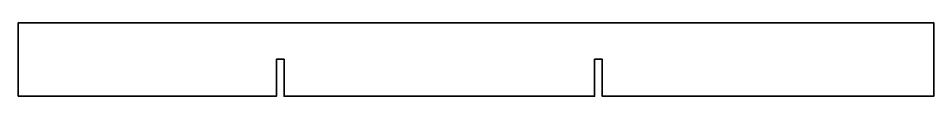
# Model space of a CAD drawing. Header units: millimetres. Extents: x 0 to 374, y 0 to 30.
import ezdxf

# ---------------------------------------------------------------- set-up
doc = ezdxf.new("R2010")
doc.units = ezdxf.units.MM
doc.layers.add('CORTE', color=7, linetype='CONTINUOUS', lineweight=35)

msp = doc.modelspace()

# ---------------------------------------------------------------- linework, layer by layer
at = {"layer": 'CORTE', "color": 7}
msp.add_lwpolyline([(0, 0), (105.425, 0), (105.425, 15.075), (108.575, 15.075), (108.575, 0), (235.425, 0), (235.425, 15.075), (238.575, 15.075), (238.575, 0), (374, 0), (374, 30), (0, 30)], close=True, dxfattribs=at)

doc.saveas('drawing.dxf')
